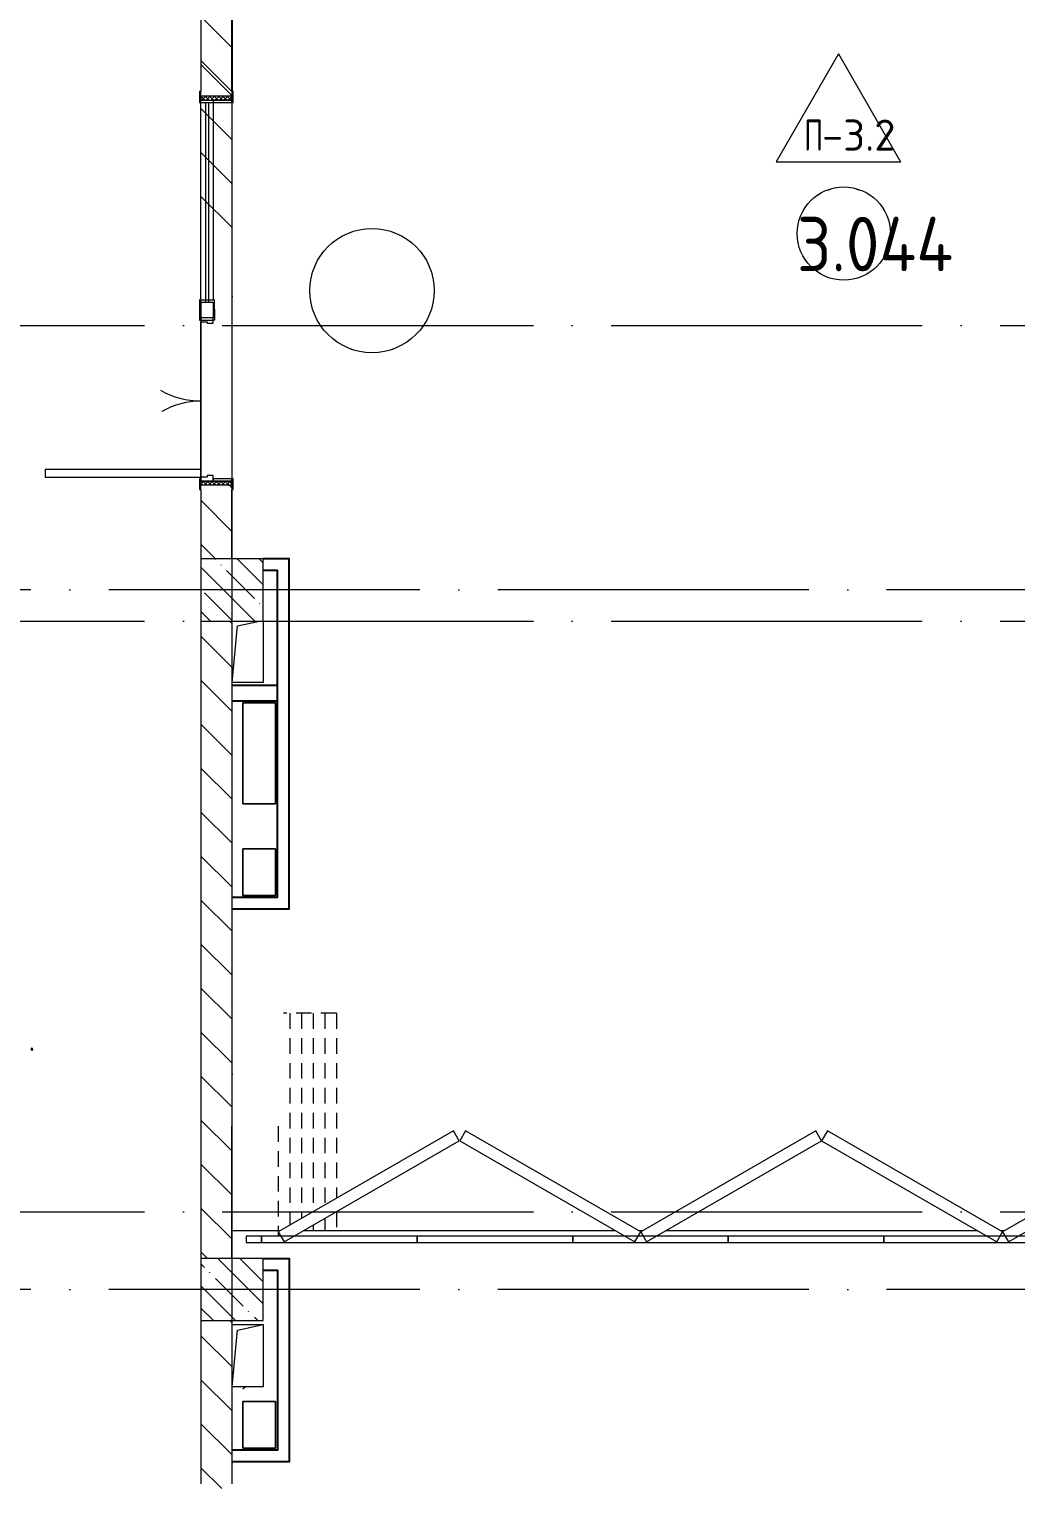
# Model space of a CAD drawing. Header units: millimetres. Extents: x -68946 to 288321, y -402657 to 324925.
# Drawn here: x 171998 to 178342, y -237681 to -228324 of the extents above; entities that cross this region are included whole.
import ezdxf

# ---------------------------------------------------------------- set-up
doc = ezdxf.new("R2010")
doc.units = ezdxf.units.MM
doc.linetypes.add('200_ШТРИХ__ш1_п0_6_', pattern=[160, 100, -60])
doc.linetypes.add('ADSK_Линия сетки', pattern=[2500, 2000, -250, 0, -250])
for name, color, linetype, lineweight in [('A-AREA-____-IDEN', 250, 'Continuous', 9), ('A-DETL-GENF-OTLN', 250, 'Continuous', 5), ('A-DOOR-____-IDEN', 31, 'Continuous', 9), ('A-DOOR-____-MCUT', 250, 'Continuous', 5), ('A-DOOR-____-OTLN', 250, 'Continuous', 5), ('A-DOOR-FRAM-MCUT', 31, 'Continuous', 5), ('A-DOOR-FRAM-OTLN', 31, 'Continuous', 5), ('A-DOOR-GLAZ-MCUT', 31, 'Continuous', 5), ('A-FLOR-____-IDEN', 11, 'Continuous', 9), ('A-FLOR-____-OTLN', 192, 'Continuous', 9), ('A-GENM-____-MCUT', 250, 'Continuous', 25), ('A-GENM-____-OTLN', 250, 'Continuous', 9), ('A-GLAZ-____-OTLN', 250, 'Continuous', 5), ('A-WALL-____-MCUT', 250, 'Continuous', 13), ('A-WALL-____-PATT', 250, 'Continuous', 13), ('G-____-____-TEXT', 250, 'Continuous', 9), ('I-WALL-____-OTLN', 250, 'Continuous', 9), ('S-COLS-____-MCUT', 250, 'Continuous', 25), ('S-COLS-____-OTLN', 250, 'Continuous', 9), ('S-GRID-____-OTLN', 250, 'Continuous', 9), ('Обобщенные модели', 7, 'Continuous', 9)]:
    doc.layers.add(name, color=color, linetype=linetype, lineweight=lineweight)
doc.styles.add('ISOCPEUR_1', font='isocpeur.ttf', dxfattribs={"width": 0.9, "height": 250})
doc.styles.add('ISOCPEUR_2', font='isocpeur.ttf', dxfattribs={"height": 160})
doc.styles.add('ISOCPEUR_5', font='isocpeur.ttf', dxfattribs={"height": 8})
pattern_1 = [(135, (28052.9, -258555.93), (-141.42136, -141.42136), [])]

# ---------------------------------------------------------------- blocks, each defined once
blk = doc.blocks.new('DOR__перегородка__Прямоугольная - Вн_ДПГ_6840х3880h-V57-АР1_Маркировочный план 3 этажа секция 2_3')
at = {"layer": 'A-DOOR-____-OTLN', "linetype": '200_ШТРИХ__ш1_п0_6_'}
for p, q in [((-7200, -65), (-7200, -40)), ((-7182.8, -75), (-5177.1, -75)), ((-5027.1, -75), (-5006.2, -75)), ((-4856.2, -75), (-2850.5, -75)), ((-2700.6, -75), (-2679.7, -75)), ((-2529.7, -75), (-520.4, -75)), ((-734.8, -198.8), (-734.8, -75)), ((-659.8, -155.5), (-659.8, -75)), ((-584.8, -112.2), (-584.8, -75)), ((-370.4, -75), (-360, -75)), ((-360, -747.3), (-360, -40)), ((-509.8, -1474.2), (-509.8, -155.5)), ((-434.8, -1474.2), (-434.8, -112.2)), ((-659.8, -1474.2), (-659.8, -242.1)), ((-584.8, -1474.2), (-584.8, -198.8)), ((-734.8, -1474.2), (-734.8, -285.4)), ((-734.8, -1474.2), (-393, -1474.2))]:
    blk.add_line(p, q, dxfattribs=at)
at = {"layer": 'A-DOOR-FRAM-MCUT'}
for p, q in [((-7305.7, -4), (-7343.2, -69)), ((-7343.2, -69), (-6217.4, -719.1)), ((-6179.9, -654.2), (-7305.7, -4)), ((-5054.2, -4), (-6179.9, -654.2)), ((-6142.4, -719.1), (-5016.7, -69)), ((-5016.7, -69), (-5054.2, -4)), ((-4979.1, -4), (-5016.7, -69)), ((-5016.7, -69), (-3890.9, -719.1)), ((-3853.4, -654.2), (-4979.1, -4)), ((-2727.6, -4), (-3853.4, -654.2)), ((-3815.9, -719.1), (-2690.1, -69)), ((-2690.1, -69), (-2727.6, -4)), ((-2652.6, -4), (-2690.1, -69)), ((-2690.1, -69), (-1564.4, -719.1)), ((-1526.9, -654.2), (-2652.6, -4)), ((-397.5, -4), (-1523.3, -654.2)), ((-1485.8, -719.1), (-360, -69)), ((-360, -69), (-397.5, -4)), ((-6217.4, -719.1), (-6179.9, -654.2)), ((-6179.9, -654.2), (-6142.4, -719.1)), ((-3890.9, -719.1), (-3853.4, -654.2)), ((-3853.4, -654.2), (-3815.9, -719.1)), ((-1564.4, -719.1), (-1526.9, -654.2)), ((-1523.3, -654.2), (-1485.8, -719.1))]:
    blk.add_line(p, q, dxfattribs=at)
blk = doc.blocks.new('Дверь_СКБ_2Ст_Фрамуга2 - Н_ВВ-3_2500x2600h_Учебные помещения_Фрамуга слева-V1-АР1_Маркировочный план 3 этажа секция 2_3')
at = {"layer": 'A-DOOR-____-OTLN'}
h = blk.add_hatch(dxfattribs=at)
h.set_pattern_fill('FP_3', color=256, style=0, pattern_type=2)
h.set_pattern_definition([(135, (1051.41, 164.685), (-14.1421, -14.1421), []), (225, (1051.41, 164.685), (14.1421, -14.1421), [])])
h.paths.add_polyline_path([(1237.5, 100), (1237.5, -100), (1262.5, -100), (1262.5, 100)])
at = {"layer": 'A-DOOR-FRAM-OTLN'}
h = blk.add_hatch(dxfattribs=at)
h.set_pattern_fill('FP_4', color=256, style=0, pattern_type=2)
h.set_pattern_definition([(45, (-1071.384, 164.685), (-14.1421, 14.1421), []), (135, (-1071.384, 164.685), (-14.1421, -14.1421), [])])
h.paths.add_polyline_path([(-1237.5, -100), (-1212.5, -100), (-1212.5, 100), (-1237.5, 100)])
at = {"layer": 'A-DOOR-____-MCUT'}
for p, q in [((-1187.5, 1100), (-1187.5, 100)), ((-1137.5, 1100), (-1187.5, 1100)), ((-1137.5, 100), (-1137.5, 1100)), ((-1187.5, 100), (-1137.5, 100))]:
    blk.add_line(p, q, dxfattribs=at)
at = {"layer": 'A-DOOR-____-OTLN'}
for centre, radius, start, end in [((-1197.5, 100), 500, 360, 30), ((-177.5, 100), 520, 150, 180)]:
    blk.add_arc(centre, radius, start, end, dxfattribs=at)
at = {"layer": 'A-DOOR-FRAM-MCUT'}
for p, q in [((-1197.5, 108), (-1267.5, 108)), ((-1267.5, 108), (-1267.5, 100)), ((-1267.5, 100), (-1197.5, 100)), ((-1212.5, 100), (-1237.5, 100)), ((-1237.5, 100), (-1237.5, -100)), ((-1187.5, 100), (-1212.5, 100)), ((-1212.5, 100), (-1212.5, 20)), ((-1212.5, -100), (-1212.5, 100)), ((-1197.5, 100), (-1197.5, 108)), ((-1187.5, 60), (-1187.5, 100)), ((-187.5, 100), (-187.5, 60)), ((-162.5, 100), (-187.5, 100)), ((-177.5, 108), (-177.5, 100)), ((-107.5, 108), (-177.5, 108)), ((-177.5, 100), (-177.5, 20)), ((-62.5, 100), (-162.5, 100)), ((-162.5, 20), (-162.5, 100)), ((-162.5, 20), (-162.5, 100)), ((-117.5, 108), (-117.5, 100)), ((-47.5, 108), (-117.5, 108)), ((-107.5, 100), (-107.5, 108)), ((-62.5, 100), (-62.5, 20)), ((-47.5, 100), (-47.5, 108)), ((-47.5, 100), (-47.5, 20)), ((-47.5, 100), (1237.5, 100)), ((1292.5, 108), (1222.5, 108)), ((1222.5, 108), (1222.5, 100)), ((1222.5, 100), (1222.5, 20)), ((1222.5, 100), (1292.5, 100)), ((1237.5, 100), (1237.5, 20)), ((1262.5, 100), (1237.5, 100)), ((1237.5, 100), (1237.5, -100)), ((1262.5, -100), (1262.5, 100)), ((1292.5, 100), (1292.5, 108)), ((-1212.5, 20), (-1177.5, 20)), ((-1197.5, 20), (-1212.5, 20)), ((-1212.5, 20), (-1212.5, -100)), ((-1197.5, -100), (-1197.5, 20)), ((-1177.5, 60), (-1187.5, 60)), ((-1177.5, 20), (-1177.5, 60)), ((-187.5, 60), (-197.5, 60)), ((-197.5, 60), (-197.5, 20)), ((-197.5, 20), (-162.5, 20)), ((-177.5, 12), (-177.5, 20)), ((-107.5, 12), (-177.5, 12)), ((-62.5, 20), (-162.5, 20)), ((-117.5, 20), (-117.5, 12)), ((-117.5, 12), (-47.5, 12)), ((-107.5, 20), (-107.5, 12)), ((-47.5, 12), (-47.5, 20)), ((1237.5, 20), (-47.5, 20)), ((1237.5, 20), (1222.5, 20)), ((1222.5, 20), (1222.5, -100)), ((1237.5, -100), (1237.5, 20)), ((-1197.5, -100), (-1267.5, -100)), ((-1267.5, -100), (-1267.5, -108)), ((-1267.5, -108), (-1197.5, -108)), ((-1237.5, -100), (-1212.5, -100)), ((-1212.5, -100), (-1197.5, -100)), ((-1197.5, -108), (-1197.5, -100)), ((1222.5, -100), (1237.5, -100)), ((1292.5, -100), (1222.5, -100)), ((1222.5, -100), (1222.5, -108)), ((1222.5, -108), (1292.5, -108)), ((1237.5, -100), (1262.5, -100)), ((1292.5, -108), (1292.5, -100))]:
    blk.add_line(p, q, dxfattribs=at)
at = {"layer": 'A-DOOR-GLAZ-MCUT'}
for p, q in [((1222.5, 70), (-62.5, 70)), ((1222.5, 50), (-62.5, 50))]:
    blk.add_line(p, q, dxfattribs=at)
blk = doc.blocks.new('BSC_Колонна _Прямоугольная - 400x400-V114-АР1_Маркировочный план 3 этажа секция 2_3')
at = {"layer": 'S-COLS-____-OTLN', "lineweight": 5}
h = blk.add_hatch(dxfattribs=at)
h.set_pattern_fill('FP_89', color=256, style=0, pattern_type=2)
h.set_pattern_definition([(135, (-145249.98, -26625), (-142.5612, -142.5612), []), (135, (-145107.42, -26625), (-142.5612, -142.5612), [252.016, -50.403, 3.353, -47.05])])
h.paths.add_polyline_path([(70, -200), (200, -200), (199.9, 200), (-200, 200), (-200, -200), (13.1, -200)])
at = {"layer": 'S-COLS-____-MCUT', "lineweight": 5}
for p, q in [((200, 200), (-200, 200)), ((-200, 200), (-200, -200)), ((200, -200), (200, 200)), ((-200, -200), (200, -200))]:
    blk.add_line(p, q, dxfattribs=at)
blk = doc.blocks.new('BSC_Колонна _Прямоугольная - 400x400-V116-АР1_Маркировочный план 3 этажа секция 2_3')
at = {"layer": 'S-COLS-____-OTLN', "lineweight": 5}
h = blk.add_hatch(dxfattribs=at)
h.set_pattern_fill('FP_91', color=256, style=0, pattern_type=2)
h.set_pattern_definition([(135, (-145249.98, -22125), (-142.5612, -142.5612), []), (135, (-145107.42, -22125), (-142.5612, -142.5612), [252.016, -50.403, 3.353, -47.05])])
h.paths.add_polyline_path([(-87.3, -200), (200, -200), (200, 200), (-200, 200), (-200, -200)])
at = {"layer": 'S-COLS-____-MCUT', "lineweight": 5}
for p, q in [((200, 200), (-200, 200)), ((-200, 200), (-200, -200)), ((200, -200), (200, 200)), ((-200, -200), (200, -200))]:
    blk.add_line(p, q, dxfattribs=at)
blk = doc.blocks.new('101_Трансформируемая перегородка - 101_Трансформируемая перегородка без двери-38025956-АР1_Маркировочный план 3 этажа секция 2_3')
at = {"layer": 'A-GENM-____-MCUT', "lineweight": 5}
for p, q in [((100, 0), (0, 0)), ((0, 0), (0, -40)), ((100, -40), (100, 0)), ((100, 0), (100, -40)), ((1100, 0), (100, 0)), ((2100, 0), (1100, 0)), ((1100, 0), (1100, -40)), ((1100, -40), (1100, 0)), ((3100, 0), (2100, 0)), ((2100, 0), (2100, -40)), ((2100, -40), (2100, 0)), ((4100, 0), (3100, 0)), ((3100, 0), (3100, -40)), ((3100, -40), (3100, 0)), ((5100, 0), (4100, 0)), ((4100, 0), (4100, -40)), ((4100, -40), (4100, 0)), ((6100, 0), (5100, 0)), ((5100, 0), (5100, -40)), ((5100, -40), (5100, 0)), ((7100, 0), (6100, 0)), ((6100, 0), (6100, -40)), ((6100, -40), (6100, 0)), ((7100, -40), (7100, 0)), ((7200, 0), (7100, 0)), ((7100, 0), (7100, -40)), ((7200, -40), (7200, 0)), ((0, -40), (100, -40)), ((100, -40), (1100, -40)), ((1100, -40), (2100, -40)), ((2100, -40), (3100, -40)), ((3100, -40), (4100, -40)), ((4100, -40), (5100, -40)), ((5100, -40), (6100, -40)), ((6100, -40), (7100, -40)), ((7100, -40), (7200, -40))]:
    blk.add_line(p, q, dxfattribs=at)
blk = doc.blocks.new('_Wn_-As_OpeningMEP_floor__Rectangular - _Wn_-As_OpeningMEP_floor__Rectangular-V185-АР1_Маркировочный план 3 этажа секция 2_3')
at = {"layer": 'A-DETL-GENF-OTLN', "lineweight": 5}
for p, q in [((-100, -150), (-64.6, 214.6)), ((-64.6, 214.6), (76.8, 245))]:
    blk.add_line(p, q, dxfattribs=at)
blk = doc.blocks.new('_Wn_-As_OpeningMEP_floor__Rectangular - _Wn_-As_OpeningMEP_floor__Rectangular-V179-АР1_Маркировочный план 3 этажа секция 2_3')
at = {"layer": 'A-DETL-GENF-OTLN', "lineweight": 5}
for p, q in [((-100, -150), (-64.6, 214.6)), ((-64.6, 214.6), (100, 250))]:
    blk.add_line(p, q, dxfattribs=at)
blk = doc.blocks.new('AAR_СКБ_Марка_Помещения_мал - Номер-28977439-АР1_Маркировочный план 3 этажа секция 2_3')
at = {"layer": 'A-AREA-____-IDEN'}
blk.add_circle((-0.028, 0), 3, dxfattribs=at)
blk = doc.blocks.new('AAR_СКБ_Марка_Перекрытия - Марка пола-17325028-АР1_Маркировочный план 3 этажа секция 2_3')
at = {"layer": 'A-FLOR-____-IDEN'}
for p, q in [((0, 6.932), (-4.002, 0)), ((0, 6.932), (4.002, 0)), ((-4.002, 0), (4.002, 0))]:
    blk.add_line(p, q, dxfattribs=at)
blk = doc.blocks.new('ADSK_Марка_Дверь - Типоразмер_ADSK_Марка-30565456-АР1_Маркировочный план 3 этажа секция 2_3')
at = {"layer": 'A-DOOR-____-IDEN'}
blk.add_circle((0, 0), 4, dxfattribs=at)

msp = doc.modelspace()

# ---------------------------------------------------------------- hatches: boundary and pattern name
at = {"layer": 'A-WALL-____-PATT', "lineweight": 15}
h = msp.add_hatch(dxfattribs=at)
h.set_pattern_fill('FP_1', color=256, style=0, pattern_type=2)
h.set_pattern_definition(pattern_1)
h.paths.add_polyline_path([(173197.9185, -231730.9282), (173302.7186, -231730.9282), (173302.7186, -231255.9292), (173102.7186, -231255.9292), (173102.9057, -231730.9282), (173182.7186, -231730.9282)])
h.paths.add_polyline_path([(173102.7186, -228755.9292), (173302.7186, -228755.9292), (173302.7186, -227630.9286), (173102.7186, -227630.9286), (173102.7186, -228755.9001)])
h = msp.add_hatch(dxfattribs=at)
h.set_pattern_fill('FP_1', color=256, style=0, pattern_type=2)
h.set_pattern_definition([(135, (28053.1, -259430.93), (-141.42136, -141.42136), [])])
h.paths.add_polyline_path([(173198.1057, -236230.9286), (173302.7186, -236230.9286), (173302.9057, -232130.9286), (173102.9057, -232130.9286), (173103.0929, -236230.9286), (173182.9057, -236230.9286)])
h.paths.add_polyline_path([(173102.9057, -229630.9286), (173302.9057, -229630.9286), (173302.9057, -228505.928), (173102.9057, -228505.928), (173102.9057, -229630.8995)])
h = msp.add_hatch(dxfattribs=at)
h.set_pattern_fill('FP_1', color=256, style=0, pattern_type=2)
h.set_pattern_definition(pattern_1)
h.paths.add_polyline_path([(173102.9057, -240730.9286), (173302.9057, -240730.9286), (173302.9057, -240210.9286), (173102.9057, -240210.9286), (173102.9057, -240635.2173)])
h.paths.add_polyline_path([(173302.9057, -237710.9286), (173302.9057, -236630.9286), (173102.9057, -236630.9286), (173102.9057, -237710.9286), (173182.9057, -237710.9286)])
h = msp.add_hatch(dxfattribs=at)
h.set_pattern_fill('FP_2', color=256, style=0, pattern_type=2)
h.set_pattern_definition([(45, (28052.9, -258555.93), (-251.4472, 251.4472), []), (45, (28052.9, -258174.93), (-251.4472, 251.4472), [])])
h.paths.add_polyline_path([(173502.8838, -237175.9286), (173512.8838, -237175.9286), (173512.8838, -237055.9286), (173372.9057, -237055.9286), (173372.9057, -237175.9286)])

# ---------------------------------------------------------------- linework, layer by layer
for p, q in [((173302.9057, -232543.7454), (173594.51, -232543.7454)), ((173302.9057, -232643.7454), (173594.51, -232643.7454))]:
    msp.add_line(p, q)
for points in [[(173302.9057, -233982.3566), (173669.51, -233982.3566), (173669.51, -231730.9286), (173502.8838, -231730.9286)], [(173302.9057, -233907.3566), (173594.51, -233907.3566), (173594.51, -231805.9286), (173502.8838, -231805.9286)], [(173507.8838, -236230.9286), (173669.9293, -236230.9286), (173669.9293, -237538.2446), (173302.9057, -237538.2446)], [(173507.8838, -236305.9286), (173594.9293, -236305.9286), (173594.9293, -237463.2446), (173302.9057, -237463.2446)]]:
    msp.add_lwpolyline(points)
at = {"layer": 'A-FLOR-____-OTLN', "lineweight": 5}
for p, q in [((173302.9057, -227630.9286), (173302.9057, -228725.9292)), ((173102.9057, -230181.0462), (173102.9057, -228780.9292)), ((173102.9057, -230205.9292), (173102.9057, -231205.9292)), ((173302.7464, -232525.928), (173302.7464, -232130.9286)), ((173502.7464, -232130.9286), (173502.7464, -232525.928)), ((173502.7464, -232525.928), (173302.7464, -232525.928)), ((173610.3536, -236053.1986), (173302.7186, -236053.1986)), ((175769.6224, -236053.1986), (173760.322, -236053.1986)), ((175940.4866, -236053.1986), (175919.5908, -236053.1986)), ((178096.1461, -236053.1986), (176090.455, -236053.1986)), ((178267.0103, -236053.1986), (178246.1145, -236053.1986)), ((173302.8838, -237055.9286), (173302.8838, -236655.9286)), ((173302.8838, -236655.9286), (173502.8838, -236655.9286)), ((173502.8838, -236655.9286), (173502.8838, -237055.9286))]:
    msp.add_line(p, q, dxfattribs=at)
at = {"layer": 'A-WALL-____-MCUT', "color": 7, "lineweight": 15}
for p, q in [((173102.7186, -227630.9286), (173102.7186, -228725.9292)), ((173302.7186, -228725.9292), (173302.7186, -227630.9286)), ((173102.7186, -231285.9292), (173102.7186, -231730.9282)), ((173302.7186, -231730.9282), (173302.7186, -231285.9292)), ((173102.7186, -232130.9286), (173102.7186, -236230.9286)), ((173302.7186, -232130.9286), (173302.7186, -236230.9286)), ((173302.7186, -236230.9286), (173302.7186, -235380.928)), ((173102.8838, -236630.9286), (173102.9057, -237680.9286)), ((173302.9057, -237680.9286), (173302.8838, -236630.9286)), ((173502.8838, -237055.9286), (173302.8838, -237055.9286))]:
    msp.add_line(p, q, dxfattribs=at)
at = {"layer": 'I-WALL-____-OTLN', "lineweight": 15}
for p, q in [((173102.7186, -230180.9292), (173102.7186, -228795.9292)), ((173302.7186, -228795.9292), (173302.7186, -231215.9292)), ((173102.7186, -231155.9292), (173102.7186, -230205.9292))]:
    msp.add_line(p, q, dxfattribs=at)
at = {"layer": 'S-GRID-____-OTLN', "linetype": 'ADSK_Линия сетки'}
for p, q in [((173302.9057, -262294.7685), (173302.9057, -197353.9241)), ((93236.8325, -230230.9286), (181748.3453, -230230.9286)), ((184510.8783, -231930.9286), (127372.9057, -231930.9286)), ((93236.8325, -232130.9286), (181888.5828, -232130.9286)), ((93236.8325, -235930.9286), (181748.3453, -235930.9286)), ((184510.8783, -236430.9286), (127372.9057, -236430.9286))]:
    msp.add_line(p, q, dxfattribs=at)
at = {"layer": 'Обобщенные модели'}
for p, q in [((173372.5278, -233307.128), (173372.5278, -232657.128)), ((173372.5278, -232657.128), (173582.5278, -232657.128)), ((173372.5278, -233307.128), (173372.5278, -232657.128)), ((173372.5278, -232657.128), (173582.5278, -232657.128)), ((173582.5278, -232657.128), (173372.5278, -232657.128)), ((173372.5278, -232657.128), (173372.5278, -233307.128)), ((173582.5278, -232657.128), (173582.5278, -233307.128)), ((173582.5278, -232657.128), (173582.5278, -233307.128)), ((173582.5278, -233307.128), (173582.5278, -232657.128)), ((173582.5278, -233307.128), (173372.5278, -233307.128)), ((173582.5278, -233307.128), (173372.5278, -233307.128)), ((173372.5278, -233307.128), (173582.5278, -233307.128)), ((173372.5278, -233897.128), (173372.5278, -233597.128)), ((173372.5278, -233597.128), (173582.5278, -233597.128)), ((173372.5278, -233897.128), (173372.5278, -233597.128)), ((173372.5278, -233597.128), (173582.5278, -233597.128)), ((173582.5278, -233597.128), (173372.5278, -233597.128)), ((173372.5278, -233597.128), (173372.5278, -233897.128)), ((173582.5278, -233597.128), (173582.5278, -233897.128)), ((173582.5278, -233597.128), (173582.5278, -233897.128)), ((173582.5278, -233897.128), (173582.5278, -233597.128)), ((173582.5278, -233897.128), (173372.5278, -233897.128)), ((173582.5278, -233897.128), (173372.5278, -233897.128)), ((173372.5278, -233897.128), (173582.5278, -233897.128)), ((173372.9057, -237450.928), (173372.9057, -237150.928)), ((173372.9057, -237150.928), (173582.9057, -237150.928)), ((173372.9057, -237450.928), (173372.9057, -237150.928)), ((173372.9057, -237150.928), (173582.9057, -237150.928)), ((173582.9057, -237150.928), (173372.9057, -237150.928)), ((173372.9057, -237150.928), (173372.9057, -237450.928)), ((173582.9057, -237150.928), (173582.9057, -237450.928)), ((173582.9057, -237150.928), (173582.9057, -237450.928)), ((173582.9057, -237450.928), (173582.9057, -237150.928)), ((173582.9057, -237450.928), (173372.9057, -237450.928)), ((173582.9057, -237450.928), (173372.9057, -237450.928)), ((173372.9057, -237450.928), (173582.9057, -237450.928))]:
    msp.add_line(p, q, dxfattribs=at)

# ---------------------------------------------------------------- block references
at = {"layer": 'A-DOOR-____-IDEN', "xscale": 99.99999999999993, "yscale": 99.99999999999993, "zscale": 99.99999999999993}
msp.add_blockref('ADSK_Марка_Дверь - Типоразмер_ADSK_Марка-30565456-АР1_Маркировочный план 3 этажа секция 2_3', (174202.7186, -230005.9292), dxfattribs=at)
at = {"layer": 'A-DOOR-____-OTLN'}
for name, p, rotation in [('Дверь_СКБ_2Ст_Фрамуга2 - Н_ВВ-3_2500x2600h_Учебные помещения_Фрамуга слева-V1-АР1_Маркировочный план 3 этажа секция 2_3', (173202.7186, -230018.4292), 89.99999999999987), ('DOR__перегородка__Прямоугольная - Вн_ДПГ_6840х3880h-V57-АР1_Маркировочный план 3 этажа секция 2_3', (173239.9057, -236128.1986), 180)]:
    msp.add_blockref(name, p, dxfattribs=dict(at, rotation=rotation))
at = {"layer": 'A-FLOR-____-IDEN', "xscale": 99.99999999999993, "yscale": 99.99999999999993, "zscale": 99.99999999999993}
msp.add_blockref('AAR_СКБ_Марка_Перекрытия - Марка пола-17325028-АР1_Маркировочный план 3 этажа секция 2_3', (177200.9759, -229176.9763), dxfattribs=at)
at = {"layer": 'A-GENM-____-OTLN', "lineweight": 5, "rotation": 180}
msp.add_blockref('101_Трансформируемая перегородка - 101_Трансформируемая перегородка без двери-38025956-АР1_Маркировочный план 3 этажа секция 2_3', (180592.9057, -236128.1986), dxfattribs=at)
at = {"layer": 'A-GLAZ-____-OTLN'}
for name, p in [('_Wn_-As_OpeningMEP_floor__Rectangular - _Wn_-As_OpeningMEP_floor__Rectangular-V185-АР1_Маркировочный план 3 этажа секция 2_3', (173402.7464, -232375.928)), ('_Wn_-As_OpeningMEP_floor__Rectangular - _Wn_-As_OpeningMEP_floor__Rectangular-V179-АР1_Маркировочный план 3 этажа секция 2_3', (173402.8838, -236905.9286))]:
    msp.add_blockref(name, p, dxfattribs=at)
at = {"layer": 'S-COLS-____-OTLN', "lineweight": 5}
for name, p in [('BSC_Колонна _Прямоугольная - 400x400-V114-АР1_Маркировочный план 3 этажа секция 2_3', (173302.8838, -231930.9286)), ('BSC_Колонна _Прямоугольная - 400x400-V116-АР1_Маркировочный план 3 этажа секция 2_3', (173302.8838, -236430.9286))]:
    msp.add_blockref(name, p, dxfattribs=at)

# ---------------------------------------------------------------- texts
at = {"layer": 'A-AREA-____-IDEN', "insert": (176934.5123, -229531.4407), "char_height": 350, "width": 692.658, "attachment_point": 1, "style": 'ISOCPEUR_1', "bg_fill": 3, "box_fill_scale": 1.5, "bg_fill_color": 256, "bg_fill_transparency": 0}
msp.add_mtext('3.044', dxfattribs=at)
at = {"layer": 'A-FLOR-____-IDEN', "char_height": 200, "attachment_point": 1, "style": 'ISOCPEUR_2'}
for s, insert, width in [('\\fISOCPEUR|b0|i0|c204|p34|;\\W.7;П', (176979.6409, -228905.5905), 140.295312), ('-3.2', (177095.3962, -228905.5905), 420.885937)]:
    msp.add_mtext(s, dxfattribs=dict(at, insert=insert, width=width))
at = {"layer": 'G-____-____-TEXT', "color": 7, "insert": (171993.0394, -234736.292), "char_height": 160, "width": 56.118125, "attachment_point": 1, "style": 'ISOCPEUR_5'}
msp.add_mtext('\\fISOCPEUR|b0|i0|c204|p34|;.', dxfattribs=at)

# ---------------------------------------------------------------- next in the draw order: block references
at = {"layer": 'A-AREA-____-IDEN', "xscale": 99.99999999999993, "yscale": 99.99999999999993, "zscale": 99.99999999999993}
msp.add_blockref('AAR_СКБ_Марка_Помещения_мал - Номер-28977439-АР1_Маркировочный план 3 этажа секция 2_3', (177238.4127, -229638.9263), dxfattribs=at)

doc.saveas('drawing.dxf')
